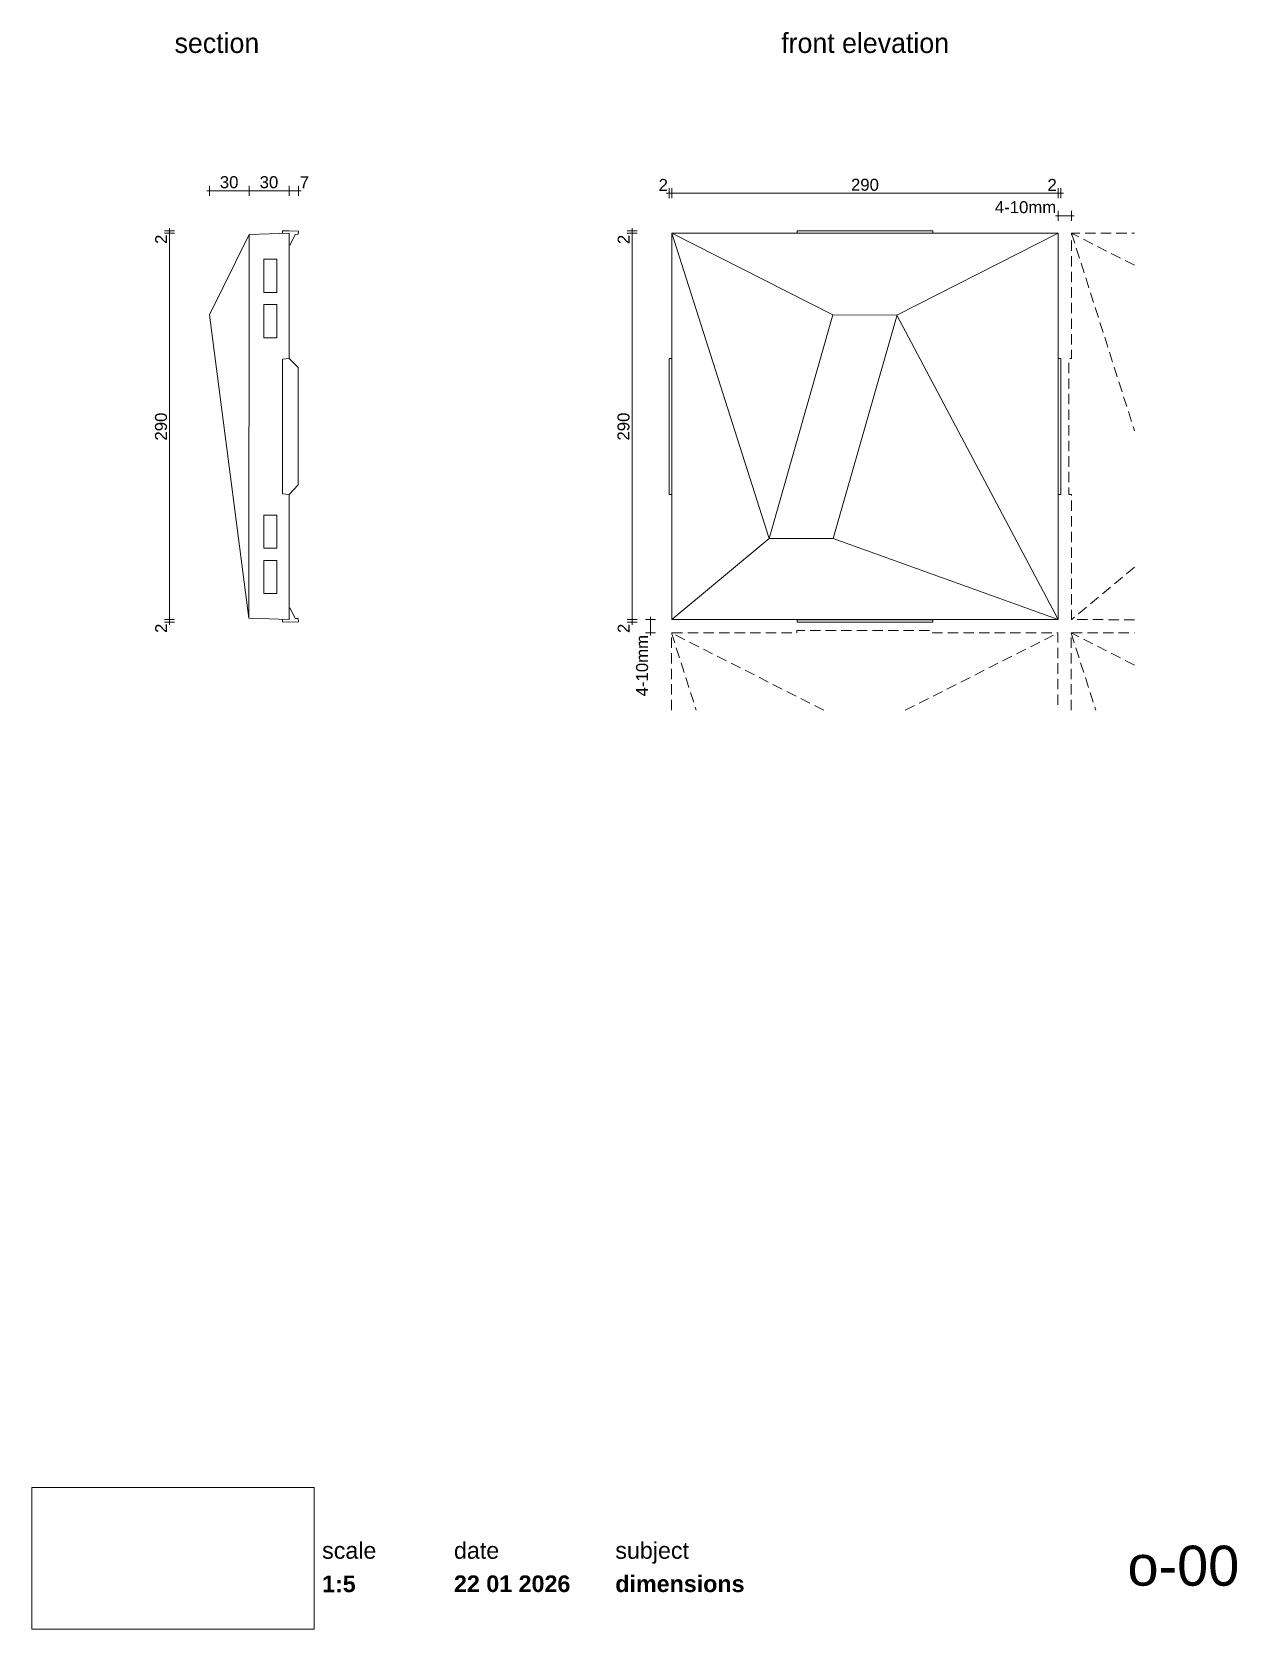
# Paper-space layout 'o-00 dimensions' of a CAD drawing. Header units: millimetres. Extents: x 14 to 195, y 11 to 251.
import ezdxf
from ezdxf.xclip import XClip

# ---------------------------------------------------------------- set-up
doc = ezdxf.new("R2010")
doc.units = ezdxf.units.MM
doc.header["$MEASUREMENT"] = 0
doc.header["$XCLIPFRAME"] = 0
doc.linetypes.add('B0701', pattern=[2.3412, 1.56, -0.7812])
doc.linetypes.add('Wipeout_Contour', pattern=[1000, 0, -1000])
doc.layers.add('Dim - 1_50_100', color=7, linetype='Continuous')
doc.layers.add('Info - 1_5_10', color=7, linetype='Continuous')
doc.styles.add('GENERATED_STYLE_1', font='HelveticaNeue.ttc')
doc.styles.add('GENERATED_STYLE_2', font='HelveticaNeue.ttc')
doc.styles.add('GENERATED_STYLE_3', font='Helvetica.ttc')
doc.styles.add('GENERATED_STYLE_4', font='')
doc.styles.get('GENERATED_STYLE_4').set_extended_font_data('Work Sans')
picture_1 = doc.add_image_def('image1.png', size_in_pixel=(317, 159))

# ---------------------------------------------------------------- blocks, each defined once
blk = doc.blocks.new('Drawing_1_1', base_point=(-200, 60))
at = {"color": 2, "linetype": 'Continuous', "lineweight": 0}
for s, insert, char_height, attachment_point, style in [('\\A1;{\\pql;\\fHelvetica Neue|b0|i0|c0|p0;\\W1.000000;scale}', (57.28, 24.14), 2.5, 1, 'GENERATED_STYLE_1'), ('\\A1;{\\pql;\\fHelvetica Neue|b0|i0|c0|p0;\\W1.000000;date}', (77.08, 24.14), 2.5, 1, 'GENERATED_STYLE_1'), ('\\A1;{\\pql;\\fHelvetica Neue|b0|i0|c0|p0;\\W1.000000;subject}', (101.31, 24.14), 2.5, 1, 'GENERATED_STYLE_1'), ('\\A1;{\\pqr;\\fHelvetica Neue|b0|i0|c0|p0;\\W1.000000;o-00}', (195, 23.6), 6, 3, 'GENERATED_STYLE_1'), ('\\A1;{\\pql;\\fHelvetica Neue|b1|i0|c0|p0;\\W1.000000;dimensions}', (101.31, 19.14), 2.5, 1, 'GENERATED_STYLE_2'), ('\\A1;{\\pql;\\fHelvetica Neue|b1|i0|c0|p0;\\W1.000000;1:5}', (57.28, 19.12), 2.5, 1, 'GENERATED_STYLE_2'), ('\\A1;{\\pql;\\fHelvetica Neue|b1|i0|c0|p0;\\W1.000000;22 01 2026}', (77.08, 19.14), 2.5, 1, 'GENERATED_STYLE_2')]:
    blk.add_mtext(s, dxfattribs=dict(at, insert=insert, char_height=char_height, attachment_point=attachment_point, style=style))
at = {"color": 254, "linetype": 'Wipeout_Contour', "lineweight": 0, "ltscale": 174.062972}
blk.add_wipeout([(13.71, 11.09), (56.11, 11.09), (56.11, 32.35), (13.71, 32.35)], dxfattribs=at)
at = {"color": 9, "lineweight": 0}
image = blk.add_image(picture_1, insert=(13.71, 11.09), size_in_units=(42.4, 21.27), dxfattribs=at)
image.set_boundary_path([(-0.5, -0.5), (316.5, 158.5)])
blk = doc.blocks.new('Drawing_2_1', base_point=(-187.12, 147.37))
at = {"layer": 'Dim - 1_50_100', "color": 1, "linetype": 'Continuous', "lineweight": 0}
for p, q in [((39.95, 227.02), (40.35, 227.02)), ((40.35, 226.27), (40.35, 227.77)), ((40.35, 227.02), (46.32, 227.02)), ((46.32, 226.27), (46.32, 227.77)), ((46.32, 227.02), (52.31, 227.02)), ((52.31, 226.27), (52.31, 227.77)), ((52.31, 227.02), (53.72, 227.02)), ((53.72, 226.27), (53.72, 227.77)), ((53.72, 227.02), (54.12, 227.02)), ((35.12, 221.02), (33.62, 221.02)), ((35.12, 220.64), (33.62, 220.64)), ((34.37, 221.02), (34.37, 221.42)), ((34.37, 220.64), (34.37, 221.02)), ((34.37, 162.63), (34.37, 220.64)), ((35.12, 162.63), (33.62, 162.63)), ((35.12, 162.25), (33.62, 162.25)), ((34.37, 162.25), (34.37, 162.63)), ((34.37, 161.85), (34.37, 162.25))]:
    blk.add_line(p, q, dxfattribs=at)
at = {"layer": 'Info - 1_5_10', "color": 9, "linetype": 'Continuous', "lineweight": 0, "flags": 128}
for points in [[(52.31, 162.63), (46.3, 162.83), (40.35, 208.39), (46.32, 220.43), (52.31, 220.64), (52.31, 201.83), (53.68, 200.46), (53.71, 182.87), (52.31, 181.43)], [(49.51, 211.75), (50.48, 211.75), (50.48, 216.74), (48.54, 216.74), (48.54, 211.75)], [(49.51, 204.95), (50.48, 204.95), (50.48, 209.94), (48.54, 209.94), (48.54, 204.95)], [(49.51, 178.33), (50.48, 178.33), (50.48, 173.34), (48.54, 173.34), (48.54, 178.33)], [(49.51, 171.53), (50.48, 171.53), (50.48, 166.54), (48.54, 166.54), (48.54, 171.53)]]:
    blk.add_lwpolyline(points, close=True, dxfattribs=at)
for points in [[(51.31, 220.61), (51.31, 220.99), (52.3, 221.02), (53.72, 220.97), (53.71, 220.49), (53.26, 220.47), (52.47, 218.91), (52.31, 218.88)], [(46.3, 162.83), (46.32, 220.43)], [(52.31, 181.43), (51.31, 181.52), (51.31, 201.75), (52.31, 201.83)], [(51.31, 162.66), (51.31, 162.28), (52.3, 162.25), (53.72, 162.3), (53.71, 162.78), (53.26, 162.79), (52.47, 164.36), (52.31, 164.38)]]:
    blk.add_lwpolyline(points, dxfattribs=at)
at = {"layer": 'Dim - 1_50_100', "color": 2, "linetype": 'Continuous', "lineweight": 0, "char_height": 1.8, "attachment_point": 7, "style": 'GENERATED_STYLE_3'}
for s, insert, width in [('\\A1;{\\pql;\\fHelvetica|b0|i0|c0|p0;\\W1.000000;30}', (41.92, 227.38), 2.8266), ('\\A1;{\\pql;\\fHelvetica|b0|i0|c0|p0;\\W1.000000;30}', (47.9, 227.38), 2.8266), ('\\A1;{\\pql;\\fHelvetica|b0|i0|c0|p0;\\W1.000000;7}', (53.92, 227.38), 1.4133)]:
    blk.add_mtext(s, dxfattribs=dict(at, insert=insert, width=width))
at = {"layer": 'Dim - 1_50_100', "color": 2, "linetype": 'Continuous', "lineweight": 0, "char_height": 1.8, "attachment_point": 7, "rotation": 90, "style": 'GENERATED_STYLE_3'}
for s, insert, width in [('\\A1;{\\pql;\\fHelvetica|b0|i0|c0|p0;\\W1.000000;2}', (34.01, 219.03), 1.4133), ('\\A1;{\\pql;\\fHelvetica|b0|i0|c0|p0;\\W1.000000;290}', (34.01, 189.51), 4.2398), ('\\A1;{\\pql;\\fHelvetica|b0|i0|c0|p0;\\W1.000000;2}', (34.01, 160.63), 1.4133)]:
    blk.add_mtext(s, dxfattribs=dict(at, insert=insert, width=width))
blk = doc.blocks.new('Drawing_3_2', base_point=(-153.58, 147.37))
at = {"layer": 'Dim - 1_50_100', "color": 1, "linetype": 'Continuous', "lineweight": 0}
for p, q in [((109.02, 226.63), (109.42, 226.63)), ((109.42, 225.88), (109.42, 227.38)), ((109.42, 226.63), (109.82, 226.63)), ((109.42, 226.63), (109.82, 226.63)), ((109.82, 225.88), (109.82, 227.38)), ((109.82, 225.88), (109.82, 227.38)), ((109.82, 226.63), (167.82, 226.63)), ((109.82, 226.63), (110.22, 226.63)), ((167.42, 226.63), (167.82, 226.63)), ((167.82, 225.88), (167.82, 227.38)), ((167.82, 225.88), (167.82, 227.38)), ((167.82, 226.63), (168.22, 226.63)), ((167.82, 226.63), (168.2, 226.63)), ((168.2, 225.88), (168.2, 227.38)), ((168.2, 226.63), (168.6, 226.63)), ((167.42, 223.27), (167.82, 223.27)), ((167.82, 222.52), (167.82, 224.02)), ((167.82, 223.27), (169.82, 223.27)), ((169.82, 222.52), (169.82, 224.02)), ((169.82, 223.27), (170.22, 223.27)), ((104.57, 221.01), (103.07, 221.01)), ((104.57, 220.63), (103.07, 220.63)), ((104.57, 220.63), (103.07, 220.63)), ((103.82, 221.01), (103.82, 221.41)), ((103.82, 220.63), (103.82, 221.03)), ((103.82, 220.63), (103.82, 221.01)), ((103.82, 162.63), (103.82, 220.63)), ((103.82, 220.23), (103.82, 220.63)), ((104.57, 162.63), (103.07, 162.63)), ((104.57, 162.63), (103.07, 162.63)), ((104.57, 162.23), (103.07, 162.23)), ((103.82, 162.63), (103.82, 163.03)), ((103.82, 162.23), (103.82, 162.63)), ((103.82, 162.23), (103.82, 162.63)), ((103.82, 161.83), (103.82, 162.23)), ((107.36, 162.63), (105.86, 162.63)), ((106.61, 162.63), (106.61, 163.03)), ((106.61, 160.63), (106.61, 162.63)), ((107.36, 160.63), (105.86, 160.63)), ((106.61, 160.23), (106.61, 160.63))]:
    blk.add_line(p, q, dxfattribs=at)
at = {"layer": 'Info - 1_5_10', "color": 9, "linetype": 'Continuous', "lineweight": 0, "flags": 128}
for points in [[(109.82, 162.63), (167.82, 162.63), (167.82, 220.63), (109.82, 220.63)], [(128.61, 220.63), (149.01, 220.63), (149.01, 221.01), (128.61, 221.01)], [(109.8, 201.82), (109.8, 181.42), (109.42, 181.42), (109.42, 201.82)], [(167.82, 201.82), (167.82, 181.42), (168.2, 181.42), (168.2, 201.82)], [(128.61, 162.61), (149.01, 162.61), (149.01, 162.23), (128.61, 162.23)]]:
    blk.add_lwpolyline(points, close=True, dxfattribs=at)
for points in [[(109.82, 220.63), (124.41, 174.82), (109.82, 162.63)], [(143.59, 208.36), (133.99, 208.37), (109.82, 220.63)], [(167.82, 162.63), (143.59, 208.36), (167.82, 220.63)], [(133.99, 208.37), (124.41, 174.82)], [(143.64, 208.39), (134.01, 174.79)], [(124.41, 174.82), (134.01, 174.79), (167.82, 162.63)]]:
    blk.add_lwpolyline(points, dxfattribs=at)
at = {"layer": 'Info - 1_5_10', "color": 9, "linetype": 'B0701', "lineweight": 0, "flags": 128}
for points in [[(179.26, 162.62), (169.82, 162.63), (169.8, 181.42), (169.42, 181.42), (169.42, 201.82), (169.8, 201.82), (169.82, 220.63), (179.26, 220.63)], [(169.82, 220.63), (179.26, 190.99)], [(179.26, 215.84), (169.82, 220.63)], [(179.26, 170.52), (169.82, 162.63)], [(109.75, 149.02), (109.76, 160.63), (128.55, 160.63), (128.55, 161.01), (148.95, 161.01), (148.95, 160.63), (167.76, 160.63), (167.76, 149.02)], [(109.76, 160.63), (113.46, 149.02)], [(132.64, 149.02), (109.76, 160.63)], [(144.84, 149.02), (167.76, 160.63)], [(169.75, 149.02), (169.76, 160.63), (179.26, 160.63)], [(169.76, 160.63), (173.46, 149.02)], [(179.26, 155.81), (169.76, 160.63)]]:
    blk.add_lwpolyline(points, dxfattribs=at)
at = {"layer": 'Dim - 1_50_100', "color": 2, "linetype": 'Continuous', "lineweight": 0, "char_height": 1.8, "attachment_point": 7, "style": 'GENERATED_STYLE_3'}
for s, insert, width in [('\\A1;{\\pql;\\fHelvetica|b0|i0|c0|p0;\\W1.000000;2}', (107.81, 226.99), 1.4133), ('\\A1;{\\pql;\\fHelvetica|b0|i0|c0|p0;\\W1.000000;290}', (136.7, 226.99), 4.2398), ('\\A1;{\\pql;\\fHelvetica|b0|i0|c0|p0;\\W1.000000;2}', (166.2, 226.99), 1.4133), ('\\A1;{\\pql;\\fHelvetica|b0|i0|c0|p0;\\W1.000000;4-10mm}', (158.3, 223.63), 9.3197)]:
    blk.add_mtext(s, dxfattribs=dict(at, insert=insert, width=width))
at = {"layer": 'Dim - 1_50_100', "color": 2, "linetype": 'Continuous', "lineweight": 0, "char_height": 1.8, "attachment_point": 7, "rotation": 90, "style": 'GENERATED_STYLE_3'}
for s, insert, width in [('\\A1;{\\pql;\\fHelvetica|b0|i0|c0|p0;\\W1.000000;2}', (103.46, 219.01), 1.4133), ('\\A1;{\\pql;\\fHelvetica|b0|i0|c0|p0;\\W1.000000;290}', (103.46, 189.51), 4.2398), ('\\A1;{\\pql;\\fHelvetica|b0|i0|c0|p0;\\W1.000000;2}', (103.46, 160.62), 1.4133), ('\\A1;{\\pql;\\fHelvetica|b0|i0|c0|p0;\\W1.000000;4-10mm}', (106.25, 151.11), 9.3197)]:
    blk.add_mtext(s, dxfattribs=dict(at, insert=insert, width=width))

psp = doc.layouts.new('o-00 dimensions')

# ---------------------------------------------------------------- block references
at = {"color": 4, "linetype": 'Continuous', "lineweight": 0}
ref = psp.add_blockref('Drawing_2_1', (-187.12, 147.37), dxfattribs=at)
XClip(ref).set_block_clipping_path([(27.5877627391, 151.5242989881), (62.0074549306, 234.3310946952)])
ref = psp.add_blockref('Drawing_3_2', (-153.58, 147.37), dxfattribs=at)
XClip(ref).set_block_clipping_path([(97.0656821131, 149.0249698668), (179.2588118851, 234.3310946952)])
ref = psp.add_blockref('Drawing_1_1', (-200, 60), dxfattribs=at)
XClip(ref).set_block_clipping_path([(-287.3178906032, -75.7273941135), (502.7286062445, 56.3449743075)])

# ---------------------------------------------------------------- texts
at = {"layer": 'Info - 1_5_10', "color": 2, "linetype": 'Continuous', "lineweight": 0, "char_height": 3, "style": 'GENERATED_STYLE_4'}
for s, insert, attachment_point in [('\\A1;{\\pql;\\fWork Sans|b0|i0|c0|p0;\\W1.000000;section}', (35.13, 247.66), 7), ('\\A1;{\\pqc;\\fWork Sans|b0|i0|c0|p0;\\W1.000000;front elevation}', (138.82, 247.66), 8)]:
    psp.add_mtext(s, dxfattribs=dict(at, insert=insert, attachment_point=attachment_point))

doc.saveas('drawing.dxf')
